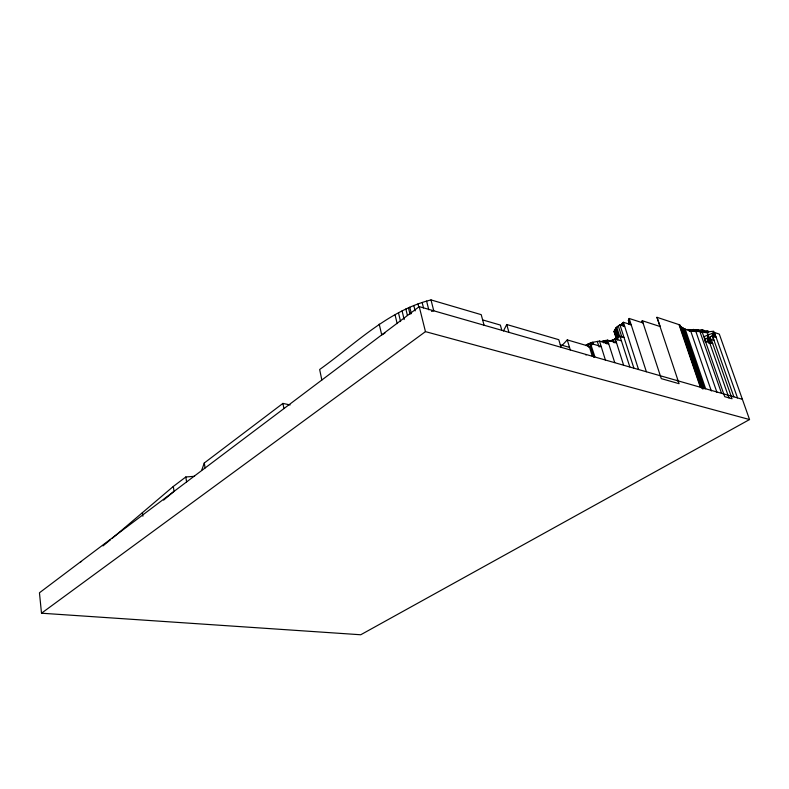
<?xml version="1.0" encoding="UTF-8"?>
<svg xmlns="http://www.w3.org/2000/svg" width="789" height="789" viewBox="0 0 789 789"><rect width="100%" height="100%" fill="white"/><g stroke="black" fill="none" stroke-linecap="round" stroke-linejoin="round"><path stroke-width="1.18" d="M618.329 338.106L615.519 328.303L619.907 324.733L624.661 326.242M201.836 469.869L204.292 462.985L282.916 403.406L290.105 404.925M629.721 324.614L628.369 320.423L629.139 318.46L643.025 322.948M503.461 330.956L506.735 324.506L558.78 339.684L561.018 347.278M614.67 339.586L615.45 338.402M628.438 324.003L629.346 322.208L630.026 324.299M660.008 326.488L642.295 320.728L641.635 321.458L642.384 322.326M561.729 345.838L567.271 339.891L589.265 346.341L592.292 356.233M616.564 339.418L614.02 331.38L615.41 328.905M660.334 375.742L659.535 375.416M194.577 476.3L185.819 476.98L173.304 486.458L112.413 538.147M585.99 345.631L590.428 343.333L601.198 346.519L598.989 346.825M163.619 500.098L174.044 491.35L173.304 486.458M594.857 356.677L590.428 343.333M102.994 545.909L110.529 539.706M622.235 325.906L621.604 323.924L623.379 322.267L631.18 324.752M484.071 325.216L481.211 314.653L431.001 299.919C387.655 310.777 354.902 344.398 319.653 369.499L321.843 380.022M742.38 399.293L419.245 306.635L39.45 592.786L41.501 613.211L425.458 331.636L749.55 419.541L719.302 334.112L714.439 332.485L704.192 336.568L704.962 338.767M705.632 342.387L704.419 338.895C708.798 339.171 711.796 333.678 715.998 336.883L714.804 337.367L713.256 332.958M608.704 343.826L599.512 341.075L590.912 342.633L585.734 345.296M609.167 341.223L615.331 339.004L621.397 340.848M679.487 325.689L680.128 325.285L701.451 387.803L700.336 387.202L679.013 324.624L656.951 317.306L679.102 383.701L661.281 378.631L642.295 320.728M633.863 368.059L619.907 324.733M712.023 335.848L714.006 340.335L711.264 339.438L705.317 341.943M384.914 333.086L381.728 334.911L379.213 324.111M749.55 419.541L360.731 634.76L41.501 613.211M623.961 337.426L619.917 336.183L610.982 341.272M629.829 366.905L619.917 336.183M600.912 341.607L607.54 340.128L616.544 342.85M614.73 362.575L607.54 340.128M80.468 561.837L81.583 561.492M431.553 311.399L433.763 310.797L431.001 299.919M689.33 331.311L702.318 329.684L703.818 330.266M701.687 332.485L713.71 331.232L714.439 333.303M696.736 331.4L707.861 330.66L708.67 332.948M721.511 393.198L699.873 331.538L690.839 331.4L683.866 328.559L679.931 326.044L700.829 387.35M687.258 329.516L698.59 329.812M676.715 380.337L678.145 380.85M482.641 319.92L500.364 325.068L501.814 330.305M560.269 344.744L569.52 347.407M705.405 341.243L712.733 343.629M699.873 331.538L702.309 332.347L724.696 396.67L732.054 398.761L711.264 339.438M628.369 320.423L629.218 320.906M679.013 324.624L680.128 325.285M585.576 354.646L586.138 355.02M614.02 331.38L616.712 338.629M615.262 333.007L614.532 331.745M621.604 323.924L622.038 324.683M656.951 317.306L660.058 326.202M714.439 332.485L737.488 397.853M714.035 332.623L715.593 337.031M712.467 333.293L713.631 336.597M712.132 333.372L713.295 336.676M712.368 335.68L733.839 396.808M710.07 337.189L711.293 340.68M710.011 340.108L711.106 343.245M708.867 337.791L709.676 340.108M706.786 332.159L708.236 336.311M708.335 337.81L710.317 343.58M707.516 335.729L708.285 337.929M709.627 342.623L728.947 397.883M708.423 340.779L709.153 342.87M704.36 330.473L705.159 332.761M707.033 338.175L708.739 343.126M702.318 329.684L702.871 331.272M695.484 330.384L716.935 392.37M693.403 329.329L694.093 331.35M690.839 331.4L711.343 390.979M685.168 328.983L705.662 388.839M683.866 328.559L704.36 388.464M682.998 327.869L703.887 388.987M681.696 327.435L702.575 388.622M681.242 326.468L702.545 388.888M629.139 318.46L646.378 371.737M628.734 319.486L630.431 324.733M623.379 322.267L638.538 369.489M622.797 322.612L624.069 326.587M618.26 325.808L621.939 337.337M616.702 327.001L619.631 336.222M615.982 327.829L618.901 337.041M615.519 328.303L618.438 337.514M614.69 329.723L617.245 337.771M614.542 329.467L617.767 340.039M614.483 330.907L616.673 337.791M615.331 339.004L623.616 365.218M614.986 339.221L616.199 343.067M613.29 339.96L614.197 342.85M606.416 340.542L607.283 343.314M605.853 340.365L607.007 344.073M605.222 340.601L606.09 343.373M605.035 340.542L605.903 343.314M603.802 340.799L604.384 342.653M602.993 340.976L603.565 342.83M599.512 341.075L605.38 359.991M597.303 341.381L598.654 345.73M592.786 342.14L593.456 344.32M591.928 342.515L592.598 344.694M590.912 342.633L591.582 344.813M589.778 343.896L593.93 357.456M587.992 345.059L588.683 347.318M587.499 344.142L588.16 346.322M567.271 339.891L570.269 349.921M506.735 324.506L508.925 332.347M426.602 301.112L428.792 309.811M422.154 302.463L423.515 307.907M419.255 306.694L425.458 331.636M417.983 303.893L418.791 307.158M413.811 305.471L415.152 310.915M409.757 307.177L411.355 313.697M408.446 307.779L410.043 314.298M405.842 308.982L407.43 315.501M402.084 310.886L404.185 319.575M398.494 312.888L400.585 321.567M395.092 314.959L397.173 323.628M282.916 403.406L283.912 408.584M204.292 462.985L205.091 467.956M185.819 476.98L186.589 481.951M142.395 512.574L142.888 516.203"/></g></svg>
